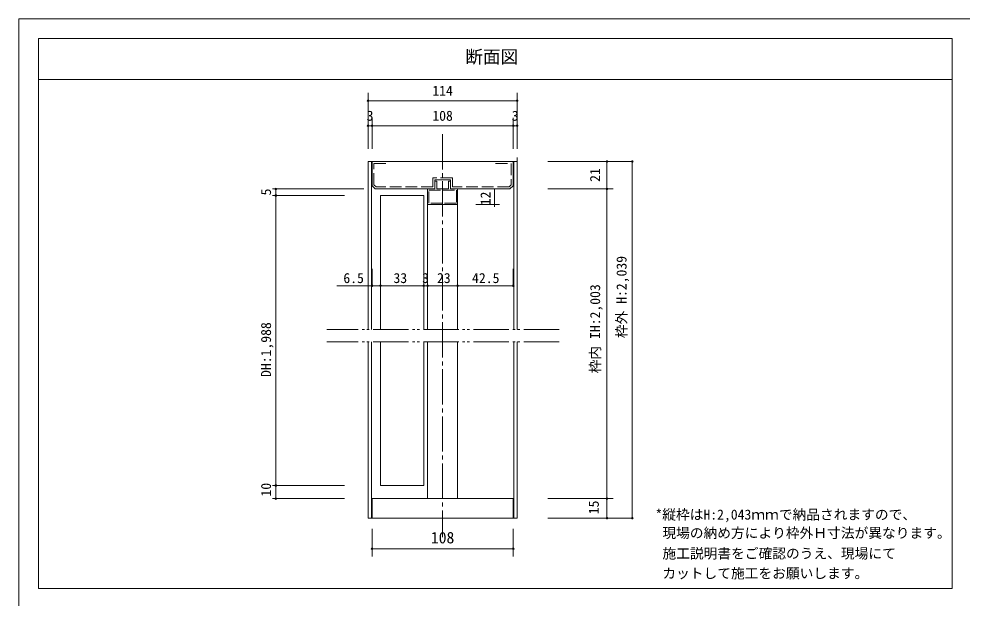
# Model space of a CAD drawing. Units: millimetres on the paper, enlarged 5 times, with parts at other scales. Extents: x -1000 to 1000, y -692 to 692.
# Drawn here: x -1000 to 202, y -46 to 692 of the extents above; entities that cross this region are included whole.
import ezdxf
from ezdxf.enums import TextEntityAlignment as Align

# ---------------------------------------------------------------- set-up
doc = ezdxf.new("R2010")
doc.units = ezdxf.units.MM
doc.header["$LTSCALE"] = 5
doc.header["$PDMODE"] = 32
doc.header["$PDSIZE"] = 2
for name, pattern in [('CHAIN2', [12, 9, -1, 1, -1]), ('DASHED3', [4, 3, -1]), ('DOUBLE_CHAIN2', [12.8, 9, -1, 0.6, -0.6, 0.6, -1])]:
    doc.linetypes.add(name, pattern=pattern)
for name, color, linetype, lineweight in [('1-0_下線', 7, 'Continuous', 20), ('1-1_0', 7, 'Continuous', 20), ('2-0_18', 7, 'Continuous', 20)]:
    doc.layers.add(name, color=color, linetype=linetype, lineweight=lineweight)
doc.styles.add('ＭＳ ゴシック', font='')
doc.styles.get('ＭＳ ゴシック').set_extended_font_data('MS Gothic')

msp = doc.modelspace()

# ---------------------------------------------------------------- linework, layer by layer
at = {"layer": '1-0_下線'}
for p, q in [((-975, 667.5), (190, 667.5)), ((-975, 667.5), (190, 667.5)), ((-975, -33.75), (-975, 667.5)), ((190, -33.75), (190, 667.5)), ((190, -33.75), (190, 667.5)), ((190, -33.75), (190, 667.5)), ((190, 615), (-975, 615)), ((-975, 615), (190, 615)), ((190, -33.75), (-975, -33.75))]:
    msp.add_line(p, q, dxfattribs=at)
for points in [[(190, -33.75), (-975, -33.75), (-975, 667.5)], [(-975, 615), (190, 615), (-975, 615)]]:
    msp.add_lwpolyline(points, dxfattribs=at)
at = {"layer": '1-1_0'}
for p, q in [((-975, 667.5), (190, 667.5)), ((190, -33.75), (190, 667.5)), ((-975, 615), (190, 615))]:
    msp.add_line(p, q, dxfattribs=at)
msp.add_lwpolyline([(-1000, -692.5), (1000, -692.5), (1000, 692.5), (-1000, 692.5)], close=True, dxfattribs=at)
msp.add_lwpolyline([(190, -33.75), (-975, -33.75), (-975, 667.5)], dxfattribs=at)
at = {"layer": '2-0_18', "color": 4, "lineweight": 9}
for p, q in [((-554.781, 598.086), (-554.781, 526.682)), ((-364.781, 598.086), (-364.781, 526.682)), ((-554.781, 588.086), (-364.781, 588.086)), ((-554.781, 566.21), (-554.781, 526.682)), ((-549.781, 566.21), (-549.781, 526.682)), ((-369.781, 566.21), (-369.781, 526.682)), ((-364.781, 566.21), (-364.781, 526.682)), ((-549.781, 556.21), (-554.781, 556.21)), ((-369.781, 556.21), (-549.781, 556.21)), ((-364.781, 556.21), (-369.781, 556.21)), ((-549.781, 6.708), (-549.781, 42.018)), ((-369.781, 6.708), (-369.781, 42.018)), ((-549.781, 16.708), (-369.781, 16.708))]:
    msp.add_line(p, q, dxfattribs=at)
at = {"layer": '2-0_18', "linetype": 'CHAIN2'}
msp.add_line((-459.781, 545.548), (-459.781, 31.442), dxfattribs=at)
at = {"layer": '2-0_18'}
for p, q in [((-554.781, 510.58), (-549.781, 510.58)), ((-554.781, 296.469), (-554.781, 510.58)), ((-550.614, 296.469), (-550.614, 510.58)), ((-549.781, 510.58), (-459.781, 510.58)), ((-549.781, 510.58), (-369.781, 510.58)), ((-549.781, 479.747), (-549.781, 510.58)), ((-364.781, 510.58), (-369.781, 510.58)), ((-369.781, 510.58), (-369.781, 479.747)), ((-368.948, 296.469), (-368.948, 510.58)), ((-364.781, 296.469), (-364.781, 515.58)), ((-364.781, 296.469), (-364.781, 510.58)), ((-325.754, 510.58), (-217.984, 510.58)), ((-250.324, 510.58), (-250.324, 55.696)), ((-217.984, 510.58), (-217.984, 55.935)), ((-467.281, 485.58), (-467.281, 475.58)), ((-447.281, 478.08), (-447.281, 489.747)), ((-560.282, 475.58), (-676.474, 475.58)), ((-672.405, 80.696), (-672.405, 475.58)), ((-393.624, 475.58), (-393.624, 452.575)), ((-325.754, 475.58), (-245.556, 475.58)), ((-250.324, 475.58), (-242.359, 475.58)), ((-584.688, 467.247), (-676.48, 467.247)), ((-584.682, 467.247), (-676.474, 467.247)), ((-538.948, 467.247), (-538.948, 296.469)), ((-538.948, 467.247), (-483.948, 467.247)), ((-483.948, 467.247), (-483.948, 296.469)), ((-478.948, 455.58), (-478.948, 296.469)), ((-440.614, 455.58), (-440.614, 296.469)), ((-417.628, 455.58), (-387.314, 455.58)), ((-549.781, 373.796), (-549.781, 352.136)), ((-369.781, 373.796), (-369.781, 352.136)), ((-594.436, 352.136), (-369.781, 352.136)), ((-554.781, 55.696), (-554.781, 280.45)), ((-550.614, 55.696), (-550.614, 280.45)), ((-483.948, 280.45), (-483.948, 97.362)), ((-478.948, 80.696), (-478.948, 280.45)), ((-440.614, 80.696), (-440.614, 280.45)), ((-440.614, 80.696), (-440.614, 280.45)), ((-368.948, 55.696), (-368.948, 280.45)), ((-364.781, 80.696), (-364.781, 280.45)), ((-364.781, 55.696), (-364.781, 280.45)), ((-584.688, 97.362), (-676.48, 97.362)), ((-584.688, 80.696), (-676.48, 80.696)), ((-549.781, 55.696), (-549.781, 80.696)), ((-369.781, 80.696), (-549.781, 80.696)), ((-369.781, 80.696), (-369.781, 55.696)), ((-325.754, 80.696), (-242.359, 80.696)), ((-554.781, 55.696), (-365.509, 55.696)), ((-364.781, 55.696), (-554.781, 55.696)), ((-547.281, 55.696), (-365.509, 55.696)), ((-325.754, 55.696), (-217.984, 55.696))]:
    msp.add_line(p, q, dxfattribs=at)
at = {"layer": '2-0_18', "linetype": 'DASHED3'}
for p, q in [((-392.281, 508.08), (-372.281, 508.08)), ((-372.281, 508.08), (-372.281, 480.782))]:
    msp.add_line(p, q, dxfattribs=at)
at = {"layer": '2-0_18', "linetype": 'DOUBLE_CHAIN2'}
for p, q in [((-311.33, 296.469), (-607.504, 296.469)), ((-311.33, 280.45), (-607.504, 280.45))]:
    msp.add_line(p, q, dxfattribs=at)
at = {"layer": '2-0_18', "linetype": 'DASHED3'}
for points in [[(-547.281, 480.782), (-547.281, 508.08), (-527.281, 508.08)], [(-447.281, 489.747), (-472.281, 489.747), (-472.281, 478.08), (-544.579, 478.08), (-547.281, 480.782)], [(-372.281, 480.782), (-374.983, 478.08), (-447.281, 478.08)]]:
    msp.add_lwpolyline(points, dxfattribs=at)
at = {"layer": '2-0_18'}
for points in [[(-449.781, 475.58), (-449.781, 487.247), (-469.781, 487.247), (-469.781, 475.58), (-545.614, 475.58), (-549.781, 479.747)], [(-469.781, 485.58), (-469.781, 475.58), (-478.948, 475.58)], [(-452.281, 485.58), (-452.281, 475.58), (-452.281, 485.58)], [(-452.281, 485.58), (-452.281, 475.58), (-452.281, 478.08), (-452.281, 475.58)], [(-449.781, 485.58), (-449.781, 475.58), (-440.614, 475.58)], [(-449.781, 475.58), (-440.614, 475.58), (-440.614, 455.58), (-459.781, 455.58), (-478.948, 455.58), (-478.948, 475.58), (-469.781, 475.58)], [(-467.281, 475.58), (-452.281, 475.58), (-467.281, 475.58)], [(-369.781, 479.747), (-373.948, 475.58), (-449.781, 475.58)], [(-538.948, 280.45), (-538.948, 97.362), (-483.948, 97.362)]]:
    msp.add_lwpolyline(points, dxfattribs=at)
for points in [[(-467.281, 485.58), (-469.781, 485.58), (-469.781, 475.58), (-469.781, 485.58)], [(-467.281, 485.58), (-467.281, 475.58), (-467.281, 478.08), (-467.281, 475.58)], [(-452.281, 485.58), (-449.781, 485.58), (-449.781, 475.58), (-449.781, 485.58)]]:
    msp.add_lwpolyline(points, close=True, dxfattribs=at)
at = {"layer": '2-0_18', "linetype": 'DASHED3'}
msp.add_lwpolyline([(-442.281, 457.247), (-459.781, 457.247), (-477.281, 457.247), (-477.281, 473.913), (-459.781, 473.913), (-442.281, 473.913)], close=True, dxfattribs=at)
at = {"layer": '2-0_18', "color": 4}
for p in [(-554.781, 588.086), (-364.781, 588.086), (-554.781, 556.21), (-549.781, 556.21), (-369.781, 556.21), (-364.781, 556.21), (-549.781, 16.708), (-369.781, 16.708)]:
    msp.add_point(p, dxfattribs=at)
at = {"layer": '2-0_18'}
for p in [(-250.324, 510.58), (-217.984, 510.58), (-672.405, 475.58), (-250.324, 475.58), (-672.405, 467.247), (-549.781, 352.136), (-538.948, 352.136), (-483.948, 352.136), (-478.948, 352.136), (-440.614, 352.136), (-369.781, 352.136), (-672.411, 97.362), (-672.411, 80.696), (-250.324, 80.696), (-250.324, 55.696), (-217.984, 55.696)]:
    msp.add_point(p, dxfattribs=at)

# ---------------------------------------------------------------- texts
at = {"layer": '1-1_0', "style": 'ＭＳ ゴシック'}
msp.add_text('断面図', height=16.5, dxfattribs=at).set_placement((-430.871, 630.989), align=Align.BOTTOM_LEFT)
at = {"layer": '2-0_18', "style": 'ＭＳ ゴシック'}
for s, height, p in [('114', 12.83, (-472.906, 590.586)), ('3', 12.83, (-556.656, 558.71)), ('108', 12.83, (-472.906, 558.71)), ('3', 12.83, (-371.656, 558.71)), ('6.5', 12.83, (-586.315, 351.719)), ('33', 12.83, (-522.464, 351.719)), ('3', 12.83, (-485.935, 351.719)), ('23', 12.83, (-466.968, 351.743)), ('42.5', 12.83, (-422.269, 351.719)), ('*縦枠はH:2,043ｍｍで納品されますので、', 12.83, (-188.543, 50.086)), ('108', 14.66, (-474.781, 19.208)), ('現場の納め方により枠外Ｈ寸法が異なります。', 12.83, (-179.655, 26.623)), ('施工説明書をご確認のうえ、現場にて', 12.83, (-179.536, 0.488)), ('カットして施工をお願いします。', 12.83, (-179.655, -24.861))]:
    msp.add_text(s, height=height, dxfattribs=at).set_placement(p, align=Align.BOTTOM_LEFT)
for s, p in [('21', (-255.244, 484.578)), ('5', (-674.692, 467.315)), ('12', (-394.861, 454.747)), ('枠外 H:2,039', (-221.484, 285.319)), ('枠内 IH:2,003', (-255.135, 240.502)), ('DH:1,988', (-674.692, 235.799)), ('10', (-674.698, 83.315)), ('15', (-256.856, 60.713))]:
    msp.add_text(s, height=12.83, rotation=90, dxfattribs=at).set_placement(p, align=Align.BOTTOM_LEFT)

doc.saveas('drawing.dxf')
